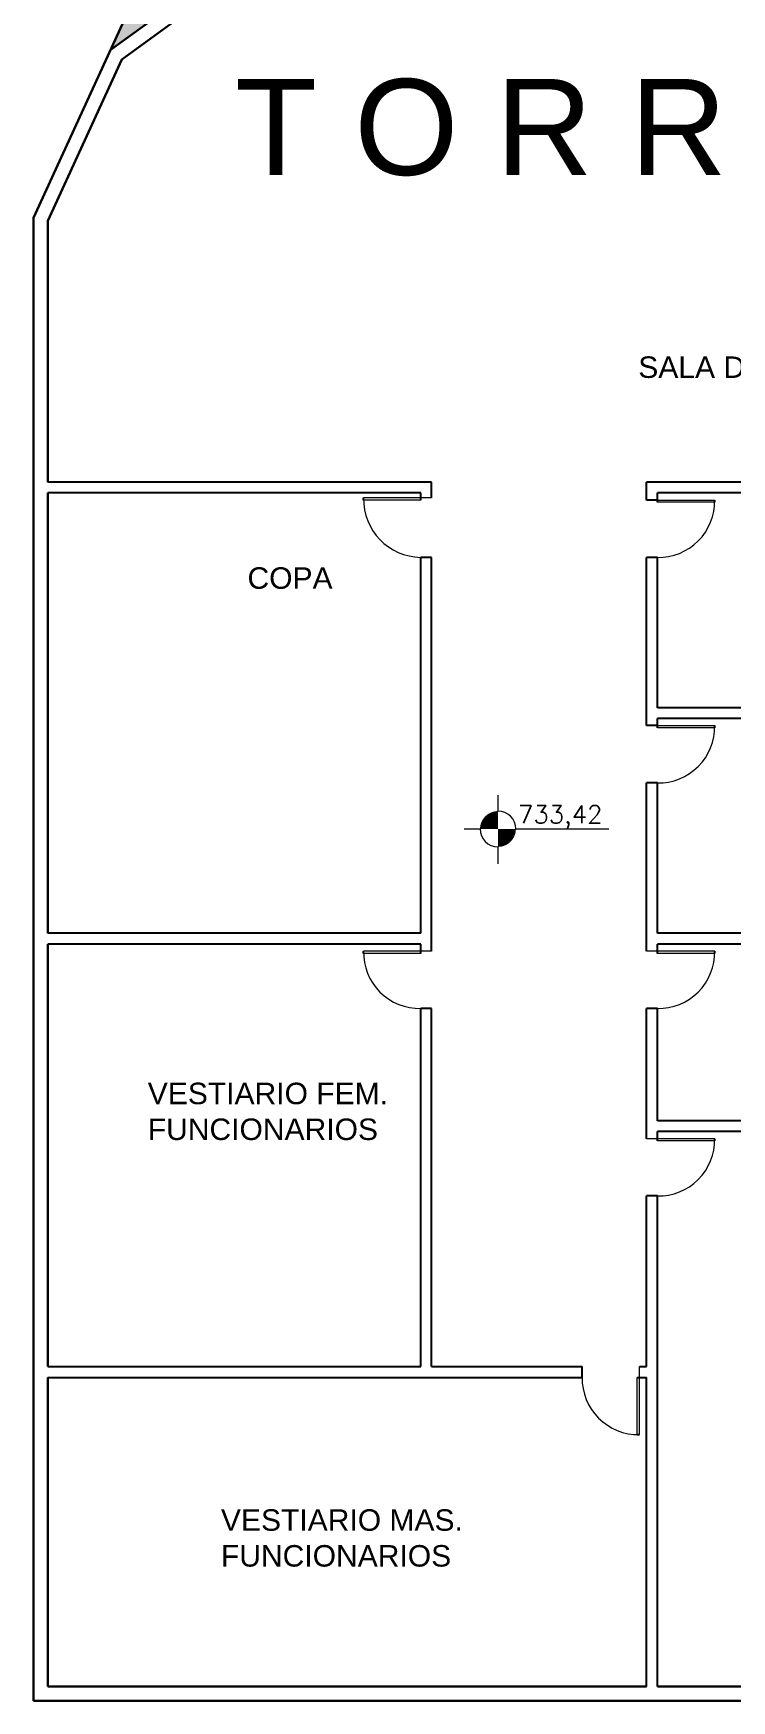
# Model space of a CAD drawing. Header units: metres. Extents: x 325024 to 7190115, y 7391967 to 10157759.
# Drawn here: x 326066.29 to 326076.03, y 7392792.77 to 7392816.06 of the extents above; entities that cross this region are included whole.
import ezdxf

# ---------------------------------------------------------------- set-up
doc = ezdxf.new("R2010")
doc.units = ezdxf.units.M
doc.layers.get('0').update_dxf_attribs({"lineweight": 18})
for name, color, linetype, lineweight in [('ESQUADRIA', 2, 'Continuous', 15), ('linagrossa', 7, 'Continuous', 25), ('PAREDE EXTERNA', 6, 'Continuous', 30), ('PAREDE INTERNA', 181, 'Continuous', 25)]:
    doc.layers.add(name, color=color, linetype=linetype, lineweight=lineweight)
doc.layers.add('Piscina', color=141, linetype='Continuous')
doc.layers.add('TEXTO', color=2, linetype='Continuous')
doc.styles.add('ROMANS', font='romans.shx')
doc.styles.get("Standard").update_dxf_attribs({"font": 'arial.ttf'})

# ---------------------------------------------------------------- blocks, each defined once
blk = doc.blocks.new('NIVEL 1')
for p, q in [((0, 0.379), (0, 0.2)), ((-0.379, 0), (-0.2, 0)), ((0.2, 0), (1.238, 0)), ((0, -0.2), (0, -0.39))]:
    blk.add_line(p, q)
at = {"const_width": 0.2}
for points in [[(0, 0.1, 0.414214), (-0.1, 0, 1)], [(0, -0.1, 0.414214), (0.1, 0, 1)]]:
    blk.add_lwpolyline(points, format="xyb", dxfattribs=at)
for start, end in [(0, 90), (180, 270)]:
    blk.add_arc((0, 0), 0.2, start, end)
at = {"style": 'ROMANS'}
blk.add_attdef('NIVEL', (0.224, 0.064), '', height=0.2, dxfattribs=at)

msp = doc.modelspace()

# ---------------------------------------------------------------- hatches: boundary and pattern name
at = {"layer": 'Piscina'}
h = msp.add_hatch(color=256, dxfattribs=at)
h.dxf.hatch_style = 1
h.paths.add_polyline_path([(326073.647, 7392820.406), (326071.648, 7392823.149), (326070.253, 7392822.132), (326067.36, 7392815.824)])

# ---------------------------------------------------------------- linework, layer by layer
at = {"layer": 'ESQUADRIA'}
for p, q in [((326071.843, 7392809.57), (326070.893, 7392809.57)), ((326071.693, 7392809.54), (326070.893, 7392809.54)), ((326074.993, 7392809.54), (326075.793, 7392809.54)), ((326075.793, 7392809.51), (326074.993, 7392809.51)), ((326075.793, 7392809.54), (326075.793, 7392809.51)), ((326074.993, 7392806.39), (326075.793, 7392806.39)), ((326075.793, 7392806.39), (326075.793, 7392806.36)), ((326075.793, 7392806.36), (326074.993, 7392806.36)), ((326071.843, 7392803.24), (326070.893, 7392803.24)), ((326071.693, 7392803.21), (326070.893, 7392803.21)), ((326075.793, 7392803.24), (326074.843, 7392803.24)), ((326075.793, 7392803.21), (326074.993, 7392803.21)), ((326075.793, 7392800.621), (326074.843, 7392800.621)), ((326075.793, 7392800.591), (326074.993, 7392800.591)), ((326074.743, 7392796.488), (326074.743, 7392797.438)), ((326074.713, 7392796.488), (326074.713, 7392797.288))]:
    msp.add_line(p, q, dxfattribs=at)
for centre, radius, start, end in [((326071.708, 7392809.555), 0.815, 178.9456, 268.9456), ((326075.008, 7392809.525), 0.785, 268.9053, 1.0947), ((326075.008, 7392806.375), 0.785, 268.9053, 1.0947), ((326071.678, 7392803.225), 0.785, 178.9053, 271.0947), ((326075.008, 7392803.225), 0.785, 268.9053, 1.0947), ((326075.008, 7392800.606), 0.785, 268.9053, 1.0947), ((326074.728, 7392797.273), 0.785, 178.9053, 271.0947)]:
    msp.add_arc(centre, radius, start, end, dxfattribs=at)
at = {"layer": 'PAREDE EXTERNA'}
for p, q in [((326077.93, 7392823.527), (326067.36, 7392815.824)), ((326066.286, 7392813.482), (326070.253, 7392822.132)), ((326074.775, 7392820.98), (326067.52, 7392815.694)), ((326066.486, 7392813.439), (326067.52, 7392815.694)), ((326066.286, 7392813.482), (326066.286, 7392792.772)), ((326066.486, 7392813.439), (326066.486, 7392809.79)), ((326066.486, 7392809.64), (326066.486, 7392803.49)), ((326066.486, 7392803.807), (326066.486, 7392803.49)), ((326066.486, 7392803.34), (326066.486, 7392797.438)), ((326066.486, 7392797.288), (326066.486, 7392792.972)), ((326066.486, 7392792.972), (326074.843, 7392792.972)), ((326074.993, 7392792.972), (326080.993, 7392792.972)), ((326066.286, 7392792.772), (326081.193, 7392792.772))]:
    msp.add_line(p, q, dxfattribs=at)
at = {"layer": 'PAREDE INTERNA'}
for p, q in [((326071.843, 7392809.79), (326066.486, 7392809.79)), ((326071.693, 7392809.64), (326066.486, 7392809.64)), ((326071.693, 7392809.54), (326071.693, 7392809.64)), ((326071.843, 7392809.57), (326071.843, 7392809.79)), ((326080.993, 7392809.79), (326074.843, 7392809.79)), ((326074.843, 7392809.54), (326074.843, 7392809.79)), ((326080.993, 7392809.64), (326074.993, 7392809.64)), ((326074.993, 7392809.51), (326074.993, 7392809.64)), ((326070.893, 7392809.54), (326070.893, 7392809.57)), ((326074.993, 7392809.54), (326074.843, 7392809.54)), ((326071.843, 7392808.74), (326071.693, 7392808.74)), ((326071.693, 7392803.49), (326071.693, 7392808.74)), ((326071.843, 7392803.24), (326071.843, 7392808.74)), ((326074.843, 7392806.49), (326074.843, 7392808.74)), ((326074.993, 7392808.74), (326074.843, 7392808.74)), ((326074.993, 7392806.64), (326074.993, 7392808.74)), ((326074.843, 7392806.39), (326074.843, 7392806.64)), ((326080.993, 7392806.64), (326074.993, 7392806.64)), ((326074.993, 7392806.39), (326074.843, 7392806.39)), ((326080.993, 7392806.49), (326074.993, 7392806.49)), ((326074.993, 7392806.36), (326074.993, 7392806.49)), ((326074.843, 7392803.24), (326074.843, 7392805.59)), ((326074.993, 7392805.59), (326074.843, 7392805.59)), ((326074.993, 7392803.49), (326074.993, 7392805.59)), ((326071.693, 7392803.49), (326066.486, 7392803.49)), ((326080.993, 7392803.49), (326074.993, 7392803.49)), ((326071.693, 7392803.34), (326066.486, 7392803.34)), ((326070.893, 7392803.21), (326070.893, 7392803.24)), ((326071.693, 7392803.21), (326071.693, 7392803.34)), ((326080.993, 7392803.34), (326074.993, 7392803.34)), ((326074.993, 7392803.21), (326074.993, 7392803.34)), ((326075.793, 7392803.21), (326075.793, 7392803.24)), ((326071.693, 7392797.438), (326071.693, 7392802.44)), ((326071.843, 7392802.44), (326071.693, 7392802.44)), ((326071.843, 7392797.438), (326071.843, 7392802.44)), ((326074.993, 7392802.44), (326074.843, 7392802.44)), ((326074.843, 7392800.621), (326074.843, 7392802.44)), ((326074.993, 7392800.871), (326074.993, 7392802.44)), ((326080.993, 7392800.871), (326074.993, 7392800.871)), ((326080.993, 7392800.721), (326074.993, 7392800.721)), ((326074.993, 7392800.591), (326074.993, 7392800.721)), ((326075.793, 7392800.591), (326075.793, 7392800.621)), ((326074.843, 7392797.438), (326074.843, 7392799.821)), ((326074.993, 7392799.821), (326074.843, 7392799.821)), ((326074.993, 7392792.972), (326074.993, 7392799.821)), ((326074.843, 7392797.438), (326074.843, 7392798.899)), ((326066.486, 7392797.438), (326071.693, 7392797.438)), ((326071.843, 7392797.438), (326073.943, 7392797.438)), ((326073.943, 7392797.288), (326073.943, 7392797.438)), ((326074.743, 7392797.438), (326074.843, 7392797.438)), ((326066.486, 7392797.288), (326073.943, 7392797.288)), ((326074.713, 7392797.288), (326074.843, 7392797.288)), ((326074.843, 7392792.972), (326074.843, 7392797.288)), ((326074.713, 7392796.488), (326074.743, 7392796.488))]:
    msp.add_line(p, q, dxfattribs=at)

# ---------------------------------------------------------------- block references
at = {"xscale": 1.25, "yscale": 1.25, "zscale": 1.25}
msp.add_blockref('NIVEL 1', (326072.769, 7392804.947), dxfattribs=at).add_auto_attribs({'NIVEL': '733,42'})

# ---------------------------------------------------------------- texts
at = {"layer": 'linagrossa'}
msp.add_text('T O R R E   C O R P O R A T I V A ', height=1.33997, dxfattribs=at).set_placement((326069.1, 7392814.082))
at = {"layer": 'TEXTO', "char_height": 0.3, "attachment_point": 1}
for s, insert in [('SALA DE ESPERA ', (326074.727, 7392811.547)), ('COPA', (326069.274, 7392808.602))]:
    msp.add_mtext_dynamic_manual_height_columns(s, width=11.6613, gutter_width=12.5, heights=[0.246], dxfattribs=dict(at, insert=insert))
at = {"layer": 'TEXTO'}
note = msp.add_mtext_dynamic_manual_height_columns('\\P', width=11.6613, gutter_width=0, heights=[0.246, 0], dxfattribs=dict(at, insert=(326056.221, 7392801.403), char_height=0.3, attachment_point=1))
for column, words in zip(note.columns.linked_columns, ['VESTIARIO FEM. \\PFUNCIONARIOS ']):
    column.text = words
note = msp.add_mtext_dynamic_manual_height_columns('\\P', width=11.6613, gutter_width=0, heights=[0.246, 0], dxfattribs=dict(at, insert=(326057.242, 7392795.445), char_height=0.3, attachment_point=1))
for column, words in zip(note.columns.linked_columns, ['VESTIARIO MAS. \\PFUNCIONARIOS ']):
    column.text = words

doc.saveas('drawing.dxf')
